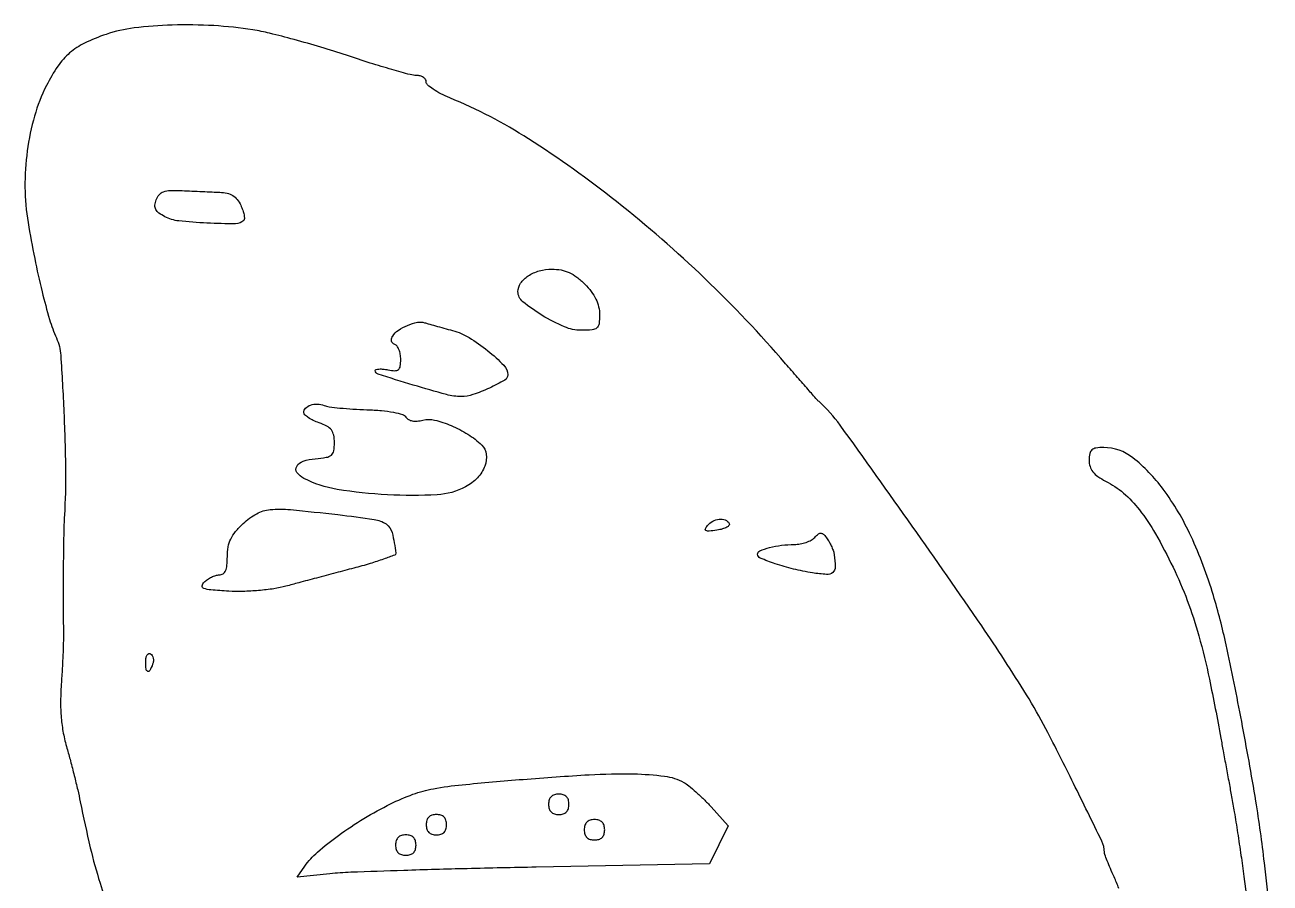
# Model space of a CAD drawing. Extents: x 0 to 499, y 0 to 457.
# Drawn here: x 6.3 to 250.5, y 288.5 to 456.9 of the extents above; entities that cross this region are included whole.
import ezdxf

# ---------------------------------------------------------------- set-up
doc = ezdxf.new("R2010")
doc.units = 0

msp = doc.modelspace()

# ---------------------------------------------------------------- linework, layer by layer
for points in [[(220.819811, 287.511942, 0.017373), (219.908684, 289.739102, -0.004785), (219.177462, 291.405532, -0.006763), (218.560676, 292.904319, -0.004122), (218.070938, 294.17212, -0.090341), (218, 294.561527, 0.113254), (217.494869, 296.763007, 0.001885), (211.953531, 308.093412, 0.005232), (206.537643, 318.779164, 0.018277), (202.724157, 325.5, 0.01194), (193.951934, 338.990762, 0.003857), (180.33405, 358.552475, 0.001861), (166.165549, 378.41679, 0.055251), (162.033443, 383, -0.030099), (161.644787, 383.389828, -0.00066), (159.877996, 385.394559, -0.001502), (157.819889, 387.7503, -0.001014), (155.485517, 390.449561, 0.023794), (139.675858, 407.130632, 0.023713), (122.335685, 422.253946, 0.025117), (105.0873, 434.55668, 0.044813), (89.639397, 442.59484, -0.021544), (87.865015, 443.41571, -0.030315), (86.367016, 444.307547, -0.030625), (85.275412, 445.152714, -0.215164), (85.003748, 445.75, 0.149649), (84.856235, 446.226716, 0.098301), (84.443788, 446.632812, 0.081652), (83.8284, 446.906688, 0.064033), (83.102764, 447, -0.065895), (81.857578, 447.164818, -0.004134), (78.281092, 448.160286, -0.00604), (74.031112, 449.436934, -0.004445), (69.352764, 450.94991, 0.007434), (64.338163, 452.538588, 0.006585), (59.072375, 454.045779, 0.006625), (54.294635, 455.2777, 0.020018), (51, 455.942356, 0.025623), (43.329365, 456.772471, 0.021785), (35.184536, 456.878374, 0.022443), (27.705012, 456.313043, 0.05206), (22.225509, 455.062696, 0.030377), (18.010188, 453.334371, 0.065106), (15.074996, 451.411876, 0.066226), (12.763278, 448.821634, 0.032397), (10.515841, 445, 0.047005), (8.183593, 439.038248, 0.036456), (6.756854, 432.213246, 0.035625), (6.31348, 425.068852, 0.038977), (6.91807, 418.149496, 0.008399), (8.2183, 411.079217, 0.01055), (9.670554, 404.577796, 0.011339), (11.142758, 399.121547, 0.033955), (12.481596, 395.5, -0.089697), (13.327213, 392.089933, -0.004794), (13.938314, 380.902828, -0.008326), (14.26163, 369.494265, -0.01818), (14.045822, 360.75, 0.011175), (13.898639, 356.947051, 0.001909), (13.808017, 349.707812, 0.001958), (13.773358, 342.464255, 0.010383), (13.852238, 338.5, -0.015942), (13.86655, 336.869725, -0.003872), (13.783503, 334.178125, -0.003967), (13.639802, 331.091406, -0.003938), (13.446862, 328, 0.015423), (13.299181, 324.250166, 0.022972), (13.421992, 320.969466, 0.025124), (13.82759, 317.951419, 0.025389), (14.532966, 315, -0.006224), (15.224128, 312.530661, -0.003986), (15.968147, 309.646875, -0.004004), (16.651932, 306.8099, -0.00747), (17.152887, 304.5, 0.008434), (19.125708, 295.487204, 0.017574), (21.025879, 288.554117, 0.022312), (22.926249, 283.303494, 0.053863)], [(250.5, 282.5), (249.38353, 292.5, 0.013162), (247.705576, 304.625447, 0.006156), (244.927673, 320.232546, 0.005897), (241.870211, 335.295989, 0.020028), (239.370682, 345, 0.034593), (234.998327, 356.570275, 0.051951), (229.507399, 365.850601, 0.064818), (223.57308, 372.000768, 0.170062), (217.865141, 374, 0.033364), (216.349839, 373.898775, 0.145751), (215.539488, 373.534101, 0.168052), (215.124857, 372.819034, 0.048157), (215, 371.52568, 0.07656), (215.190824, 370.28675, 0.09101), (215.743976, 369.242574, 0.074299), (216.733464, 368.313743, 0.034607), (218.25, 367.412341, -0.061788), (221.738816, 365.0738, -0.048343), (224.882991, 361.76741, -0.036918), (228.007105, 357.099873, -0.016131), (231.474842, 350.5, -0.023434), (234.257704, 344.002518, -0.02132), (236.519038, 337.066685, -0.016682), (238.593959, 328.557434, -0.007028), (240.83778, 317, 0.000665), (241.297068, 314.46212, 0.000364), (241.866326, 311.353125, 0.000363), (242.449012, 308.19672, 0.000579), (242.952096, 305.5, -0.005785), (243.473914, 302.531773, -0.002274), (244.126977, 298.430436, -0.00225), (244.79295, 293.989653, -0.002807), (245.36977, 289.858929), (246.660926, 280.217859)]]:
    msp.add_lwpolyline(points, format="xyb")
for points in [[(44.5, 424.091033, -0.047359), (45.947827, 423.901487, -0.082171), (47.06721, 423.442932, -0.087035), (47.93666, 422.670461, -0.059223), (48.632644, 421.541509, -0.025343), (49.026272, 420.565837, -0.035079), (49.271214, 419.65486, -0.037787), (49.358282, 418.914074, -0.20971), (49.215977, 418.549311, -0.200161), (47.615848, 417.891012, -0.010615), (41.986136, 418.037589, -0.014969), (36.466184, 418.464547, -0.09313), (33.760941, 419.280244, -0.037634), (32.579524, 420.010789, -0.116176), (31.971295, 420.717797, -0.1418), (31.808139, 421.533559, -0.0676), (32.043, 422.587203, -0.088975), (32.63928, 423.600714, -0.130533), (33.48725, 424.183235, -0.079541), (34.829148, 424.432377, -0.01815), (37.146365, 424.405794, 0.00071), (39.032724, 424.318301, 0.000538), (41.10237, 424.227481, 0.000544), (43.045085, 424.146443, 0.001268)], [(116.076923, 406.076923, -0.03437), (117.363569, 404.600088, -0.048696), (118.275, 403.115688, -0.053906), (118.816552, 401.611729, -0.059551), (119, 400.076923, -0.030374), (118.890163, 398.270493, -0.18721), (118.458595, 397.464478, -0.158361), (117.551825, 397.086482, -0.020213), (115.413478, 397, -0.1016), (112.093924, 397.681571, -0.036077), (107.767597, 399.91817, -0.032247), (103.953679, 402.605017, -0.226928), (103, 404.598091, -0.15498), (103.521067, 406.238797, -0.093), (105.001253, 407.67496, -0.07872), (107.166845, 408.662181, -0.067755), (109.648352, 409, -0.046611), (111.443778, 408.832263, -0.060185), (113.020962, 408.333072, -0.055985), (114.517923, 407.438575, -0.033746)], [(90.187454, 396.950156, -0.070675), (93.391367, 395.580383, -0.033334), (97.082176, 392.991062, -0.029238), (100.220499, 390.143427, -0.196331), (101, 388.234778, -0.27092), (100.407878, 387.22219, -0.019386), (97.392572, 385.676258, -0.026221), (94.173498, 384.380972, -0.082719), (91.886454, 384, -0.066294), (88.963825, 384.389215, -0.007322), (82.462943, 386.254569, -0.002807), (75.545325, 388.392075, -0.323137), (75.00936, 389.111328, -0.348188), (75.167061, 389.316716, -0.048124), (75.737124, 389.402694, -0.038371), (76.542107, 389.384027, -0.022252), (77.5, 389.244751, 0.034347), (78.859175, 389.080564, 0.187048), (79.550444, 389.308318, 0.18808), (79.905382, 389.941544, 0.034781), (80, 391.30009, 0.04349), (79.913006, 392.298363, 0.052213), (79.654241, 393.204446, 0.060622), (79.27441, 393.893798, 0.157365), (78.822949, 394.225684, -0.118623), (78.42378, 394.474772, -0.136011), (78.206307, 394.866871, -0.11925), (78.206967, 395.357151, -0.078875), (78.425276, 395.879095, -0.108355), (79.505226, 396.994069, -0.047556), (81.328407, 397.967578, -0.047515), (83.266663, 398.568099, -0.129922), (84.687454, 398.492856, 0.008193), (85.390906, 398.279162, 0.001268), (86.792904, 397.882078, 0.001413), (88.449287, 397.422524, 0.001229)], [(73.380937, 381.420681, -0.014036), (76.244683, 381.2459, -0.024902), (78.586024, 380.918766, -0.026112), (80.338175, 380.488447, -0.18305), (81.023603, 379.96181, 0.130261), (81.514999, 379.496481, 0.081095), (82.268338, 379.232318, 0.064671), (83.233601, 379.187632, 0.040773), (84.348199, 379.372544, -0.121772), (86.648484, 379.380719, -0.040342), (89.876173, 378.313113, -0.039534), (93.191893, 376.590684, -0.051982), (95.87965, 374.496067, -0.173697), (96.786475, 372.670173, -0.121393), (96.498192, 370.368589, -0.098188), (95.049775, 368.068349, -0.080171), (92.735513, 366.297725, -0.110452), (87.146654, 364.732419, -0.02625), (77.419134, 364.726775, -0.02755), (67.548349, 365.786937, -0.078398), (61, 367.946504, -0.116283), (59.658517, 369.091544, -0.29842), (59.594364, 370.307803, -0.183676), (60.851638, 371.324879, -0.058642), (63.25, 371.810365, 0.020439), (65.411375, 372.078546, 0.134472), (66.392801, 372.530621, 0.177822), (66.864779, 373.355271, 0.041991), (67, 374.96254, 0.049771), (66.852972, 376.43592, 0.115082), (66.394082, 377.441606, 0.106265), (65.51031, 378.188763, 0.038686), (64, 378.850155, -0.026951), (62.85118, 379.321468, -0.03705), (61.88125, 379.873307, -0.040758), (61.190847, 380.423446, -0.207013), (61, 380.864647, -0.199151), (61.355885, 381.722715, -0.113571), (62.323183, 382.326884, -0.091903), (63.654222, 382.526478, -0.086333), (65, 382.244295, 0.062668), (65.946919, 381.998719, 0.007656), (68.08065, 381.755994, 0.008974), (70.63636, 381.551074, 0.007294)], [(67.658888, 360.836241, -0.007508), (74.79911, 359.901458, -0.111032), (77.143554, 359.001964, -0.189427), (78.32378, 357.309254, -0.030296), (79.035006, 353.260291, -0.341649), (78.817754, 352.902036, -0.006566), (76.652901, 352.101704, -0.012921), (73.988591, 351.233134, -0.007931), (70.809044, 350.341401, 0.000407), (67.261446, 349.403793, 0.000334), (63.472032, 348.396266, 0.000337), (59.989674, 347.465377, 0.000891), (57.5, 346.793292, -0.029332), (55.138655, 346.297884, -0.015101), (52.137676, 345.942257, -0.014957), (49.018069, 345.761612, -0.021848), (46.266558, 345.804976, -0.006034), (42.750801, 346.056838, -0.06776), (41.386759, 346.360287, -0.351478), (41.085323, 346.862473, -0.16395), (41.445129, 347.587986, -0.048223), (42.101238, 348.128425, -0.03767), (42.903971, 348.585221, -0.038788), (43.72439, 348.89826, -0.071867), (44.428571, 349, 0.152087), (45.147285, 349.22379, 0.139743), (45.640836, 349.822535, 0.0794), (45.919396, 350.898932, 0.023696), (46, 352.59879, -0.043948), (46.166347, 354.487659, -0.067617), (46.667291, 356.047701, -0.062177), (47.602422, 357.506856, -0.031338), (49.105755, 359.09879, -0.062802), (51.750713, 361.010793, -0.10213), (54.391232, 361.818724, -0.047175), (58.38614, 361.815107, -0.004994)], [(144.430779, 359.112002, -0.319304), (144.406707, 358.739709, -0.097088), (143.947248, 358.356998, -0.058318), (143.112346, 358.019217, -0.030563), (142.014042, 357.788753, -0.01206), (140.464487, 357.599379, -0.136177), (139.860774, 357.705, -0.410852), (139.7416, 358.034282, -0.065174), (140.146691, 358.676751, -0.091882), (141.200311, 359.554918, -0.102942), (142.457842, 359.952768, -0.120319), (143.62048, 359.791015, -0.16125)], [(165.025604, 352.963559, -0.033078), (165.212602, 350.549047, -0.225915), (164.724905, 349.49459, -0.191245), (163.534586, 349.106343, -0.023273), (160.75, 349.411563, -0.020723), (157.011335, 350.158351, -0.022659), (153.458977, 351.194875, -0.016029), (150.52011, 352.305332, -0.303176), (150, 353.084257, -0.306022), (150.443084, 353.740401, -0.031258), (152.316841, 354.362201, -0.033353), (154.69889, 354.823369, -0.029888), (157.210573, 354.986345, 0.04446), (158.342538, 355.092949, 0.037924), (159.50195, 355.399605, 0.039633), (160.518757, 355.84591, 0.081833), (161.204667, 356.374013, -0.039587), (161.93891, 357.044851, -0.196918), (162.466112, 357.192071, -0.180318), (162.974368, 356.931748, -0.032419), (163.651216, 356.087572, -0.027911), (164.112031, 355.344669, -0.021238), (164.534691, 354.484956, -0.021649), (164.862584, 353.642492, -0.046146)], [(31.349337, 331.467975, -0.027681), (30.794126, 330.230543, -0.395517), (30.377209, 330.082867, -0.275668), (30.063011, 330.523001, -0.020503), (30, 332.059017, -0.045552), (30.068264, 332.806756, -0.099152), (30.280921, 333.339579, -0.177225), (30.594852, 333.57458, -0.214542), (30.956326, 333.526992, -0.126981), (31.279146, 333.190464, -0.081026), (31.466258, 332.678351, -0.072258), (31.493102, 332.073335, -0.066719)], [(135.5, 308.298679, -0.043985), (136.490806, 307.633208, -0.01262), (137.900466, 306.434755, -0.012596), (139.428879, 304.996483, -0.013081), (140.863288, 303.500599), (144.226577, 299.804309), (142.400896, 296.050911), (140.575216, 292.297514), (106.537608, 291.664165, 0.001487), (93.033732, 291.372723, 0.001909), (80.614309, 291.020283, 0.001463), (70.206603, 290.654677, 0.01648), (66.085571, 290.361609), (59.671143, 289.692403), (61.189644, 291.860367, -0.060857), (63.670843, 294.618578, -0.021974), (67.802253, 297.910001, -0.021069), (72.771023, 301.212752, -0.021153), (77.993708, 304.080918, -0.027556), (82.388782, 305.964106, -0.041647), (86.402677, 307.059737, -0.022349), (92.037822, 307.845421, -0.002984), (103.993708, 308.898744, -0.006129), (116.948866, 309.802491, -0.01911), (125.690902, 309.970116, -0.027378), (131.760462, 309.521459, -0.094026)], [(109, 304, 0.072254), (109.126841, 303.126841, 0.124864), (109.5, 302.5, 0.124864), (110.126841, 302.126841, 0.072254), (111, 302, 0.072254), (111.873159, 302.126841, 0.124864), (112.5, 302.5, 0.124864), (112.873159, 303.126841, 0.072254), (113, 304, 0.072254), (112.873159, 304.873159, 0.124864), (112.5, 305.5, 0.124864), (111.873159, 305.873159, 0.072254), (111, 306, 0.072254), (110.126841, 305.873159, 0.124864), (109.5, 305.5, 0.124864), (109.126841, 304.873159, 0.072254)], [(85, 300, 0.072254), (85.126841, 299.126841, 0.124864), (85.5, 298.5, 0.124864), (86.126841, 298.126841, 0.072254), (87, 298, 0.072254), (87.873159, 298.126841, 0.124864), (88.5, 298.5, 0.124864), (88.873159, 299.126841, 0.072254), (89, 300, 0.072254), (88.873159, 300.873159, 0.124864), (88.5, 301.5, 0.124864), (87.873159, 301.873159, 0.072254), (87, 302, 0.072254), (86.126841, 301.873159, 0.124864), (85.5, 301.5, 0.124864), (85.126841, 300.873159, 0.072254)], [(116, 299, 0.072254), (116.126841, 298.126841, 0.124864), (116.5, 297.5, 0.124864), (117.126841, 297.126841, 0.072254), (118, 297, 0.072254), (118.873159, 297.126841, 0.124864), (119.5, 297.5, 0.124864), (119.873159, 298.126841, 0.072254), (120, 299, 0.072254), (119.873159, 299.873159, 0.124864), (119.5, 300.5, 0.124864), (118.873159, 300.873159, 0.072254), (118, 301, 0.072254), (117.126841, 300.873159, 0.124864), (116.5, 300.5, 0.124864), (116.126841, 299.873159, 0.072254)], [(79, 296, 0.072254), (79.126841, 295.126841, 0.124864), (79.5, 294.5, 0.124864), (80.126841, 294.126841, 0.072254), (81, 294, 0.072254), (81.873159, 294.126841, 0.124864), (82.5, 294.5, 0.124864), (82.873159, 295.126841, 0.072254), (83, 296, 0.072254), (82.873159, 296.873159, 0.124864), (82.5, 297.5, 0.124864), (81.873159, 297.873159, 0.072254), (81, 298, 0.072254), (80.126841, 297.873159, 0.124864), (79.5, 297.5, 0.124864), (79.126841, 296.873159, 0.072254)]]:
    msp.add_lwpolyline(points, format="xyb", close=True)

doc.saveas('drawing.dxf')
